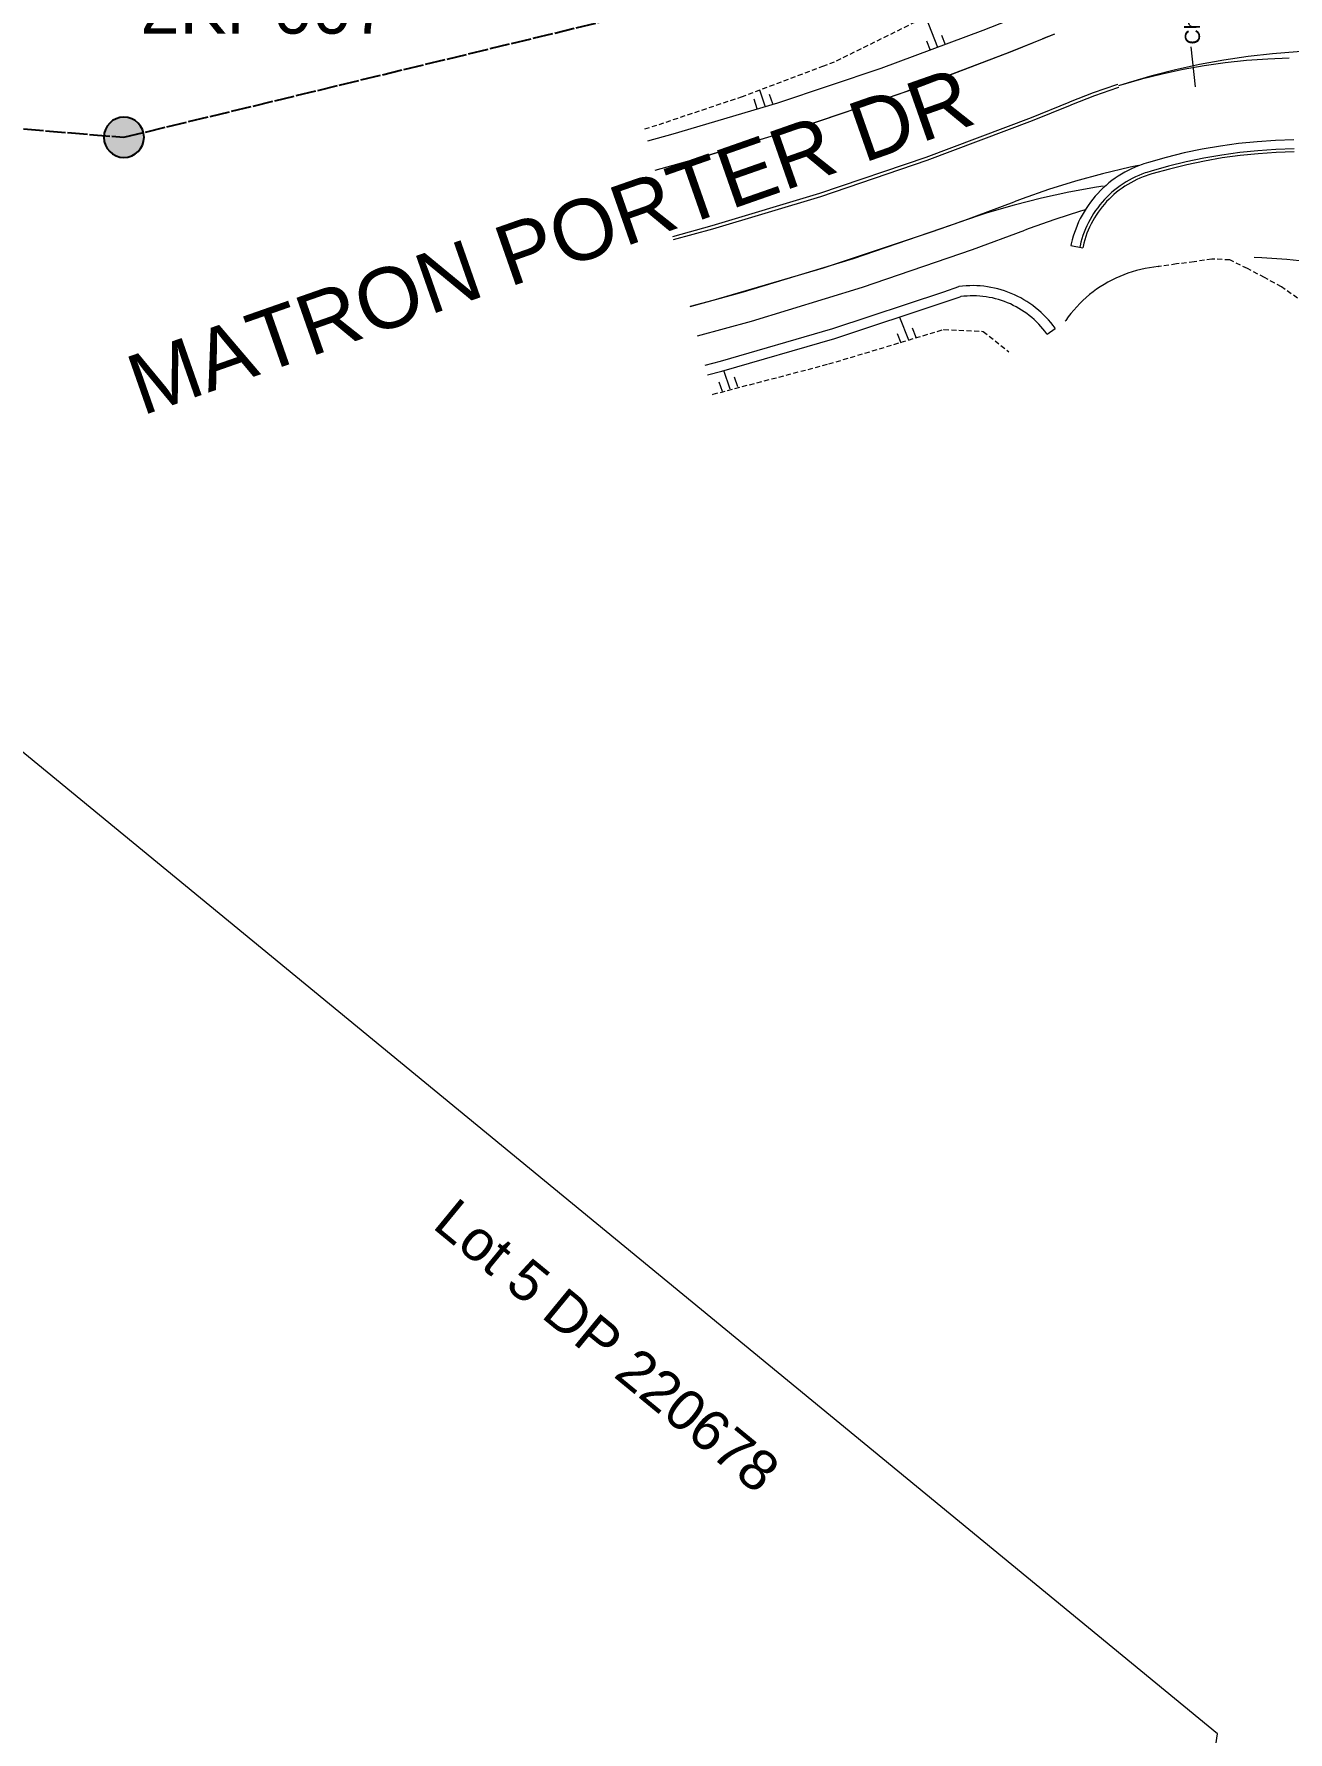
# Model space of a CAD drawing. Header units: metres. Extents: x 268878 to 269469, y 6087458 to 6088814.
# Drawn here: x 269058.4 to 269120.7, y 6087878.3 to 6087962.6 of the extents above; entities that cross this region are included whole.
import ezdxf
from ezdxf.enums import TextEntityAlignment as Align

# ---------------------------------------------------------------- set-up
doc = ezdxf.new("R2010")
doc.units = ezdxf.units.M
doc.linetypes.add('Cable Exist OH', pattern=[1, 1, 0])
doc.linetypes.add('DASHED2', pattern=[0.375, 0.25, -0.125])
doc.layers.get('0').update_dxf_attribs({"color": 6})
for name, color, linetype, lineweight in [('Cadastre Developer_SP_NEW', 2, 'Continuous', 5), ('Cadastre Land Parcels_SP_EXT', 9, 'Continuous', 5), ('Cadastre Roads_SP_EXT', 9, 'Continuous', 5)]:
    doc.layers.add(name, color=color, linetype=linetype, lineweight=lineweight)
for name, color, linetype in [('Mains_HV_MOD', 3, 'Continuous'), ('Mains_LV_EXT', 7, 'Continuous'), ('Mains_LV_MOD', 3, 'Continuous'), ('Notes_LV_MISC', 7, 'Continuous'), ('Notes_SP_MISC', 7, 'Continuous'), ('SupportsOH_SP_TR_HV_LV_SL_EXT', 7, 'Continuous')]:
    doc.layers.add(name, color=color, linetype=linetype)
doc.styles.add('AGI32-Arial', font='arial.ttf')
doc.styles.add('POLE_LABEL', font='arial.ttf')
doc.styles.get("Standard").update_dxf_attribs({"font": 'arial.ttf'})

# ---------------------------------------------------------------- blocks, each defined once
blk = doc.blocks.new('POLE_EXT')
blk.add_hatch(color=256).paths.add_polyline_path([(-1, 0, 1), (1, 0, 1)])
blk.add_lwpolyline([(-1, 0, 1), (1, 0, 1)], format="xyb", close=True)
for tag, height, flags, p in [('pNumber', 2.5, 8, (-17.84, 2.067)), ('OWNED_BY', 0.2, 9, (1.355, -0.4)), ('SPECIAL_USE', 0.2, 9, (1.355, -0.8)), ('PARENT', 0.2, 9, (1.355, -0.6)), ('cLV', 0.2, 9, (1.355, -1.4)), ('STATE', 0.2, 9, (1.355, -1)), ('hDepth', 0.2, 9, (1.355, -1.6)), ('USAGE', 0.2, 9, (1.355, -1.2)), ('cHV', 0.2, 9, (1.355, -2)), ('hDia', 0.2, 9, (1.355, -1.8)), ('LBRACKET', 0.2, 9, (1.355, -2.2)), ('LExisting', 0.2, 9, (1.355, -2.4)), ('LANTNUMBER', 0.2, 9, (1.355, -2.6)), ('cLinedev', 0.2, 9, (1.355, -3.4)), ('LOther', 0.2, 9, (1.355, -2.8)), ('LRemove', 0.2, 9, (1.355, -3)), ('LEGEND', 0.2, 9, (1.355, -3.2)), ('pExisting', 0.2, 9, (1.355, -3.8)), ('LOCATION', 0.2, 9, (1.355, -3.6)), ('PFNUMBER', 0.2, 9, (1.355, -4)), ('NEWPFNUMBER', 0.2, 9, (1.355, -4.2)), ('pFooting', 0.2, 9, (1.355, -4.4)), ('pNew', 0.2, 9, (1.355, -4.6)), ('pRelocate', 0.2, 9, (1.355, -5)), ('pRemove', 0.2, 9, (1.355, -5.2)), ('pReplace', 0.2, 9, (1.355, -5.4)), ('pStay', 0.2, 9, (1.355, -5.6)), ('pType', 0.2, 9, (1.355, -5.8)), ('cspan', 0.2, 9, (1.355, -6)), ('STREETNAME', 0.2, 9, (1.355, -6.2)), ('SUBURB', 0.2, 9, (1.355, -6.4)), ('NOTES', 0.2, 9, (1.355, -6.6)), ('MAINTAINED_BY', 0.2, 9, (1.355, -6.814)), ('OPERATED_BY', 0.2, 9, (1.355, -7.014))]:
    blk.add_attdef(tag, text='', height=height, dxfattribs=dict(flags=flags)).set_placement(p, align=Align.MIDDLE_LEFT)
at = {"style": 'POLE_LABEL'}
for tag, height, flags, p in [('ASSET_NUM', 2.5, 8, (2, 2)), ('STRUCTURE_PLANT_NUMBER', 0.2, 9, (1.355, 0.028)), ('STREET_CODE', 0.2, 9, (1.355, -0.2))]:
    blk.add_attdef(tag, text='', height=height, dxfattribs=dict(at, flags=flags)).set_placement(p, align=Align.MIDDLE_LEFT)
at = {"flags": 1}
blk.add_attdef('Z', (1.355, -7.328), '', height=0.2, dxfattribs=at)

msp = doc.modelspace()

# ---------------------------------------------------------------- linework, layer by layer
at = {"layer": 'Cadastre Developer_SP_NEW', "color": 251, "linetype": 'DASHED2', "lineweight": 0}
for p, q in [((269098.25657, 6087961.25829), (269105.16619, 6087964.67601)), ((269103.58385, 6087947.92231), (269105.53724, 6087947.82849)), ((269105.53724, 6087947.82849), (269106.81215, 6087946.81654))]:
    msp.add_line(p, q, dxfattribs=at)
at = {"layer": 'Cadastre Developer_SP_NEW', "color": 251, "linetype": 'Continuous', "lineweight": 0}
for p, q in [((269103.29187, 6087961.91389), (269102.686, 6087963.44923)), ((269102.91667, 6087961.77497), (269102.73309, 6087962.24017)), ((269103.66707, 6087962.05281), (269103.48349, 6087962.51801)), ((269108.77795, 6087962.47062), (269108.48549, 6087962.35128)), ((269109.07137, 6087962.58756), (269108.77795, 6087962.47062)), ((269094.70753, 6087959.00049), (269094.44185, 6087959.79825)), ((269095.08972, 6087959.11881), (269094.9317, 6087959.5933)), ((269094.32533, 6087958.88217), (269094.16731, 6087959.35666)), ((269109.88788, 6087952.09331), (269110.475, 6087951.96967)), ((269101.83952, 6087947.38526), (269101.39274, 6087948.51746)), ((269101.46432, 6087947.24634), (269101.28075, 6087947.71154)), ((269102.21472, 6087947.52417), (269102.03115, 6087947.98938)), ((269108.70712, 6087947.6836), (269109.11531, 6087947.97236)), ((269092.59422, 6087944.83856), (269092.4362, 6087945.31305)), ((269092.97642, 6087944.95688), (269092.66823, 6087945.88227)), ((269093.35861, 6087945.0752), (269093.20059, 6087945.54969))]:
    msp.add_line(p, q, dxfattribs=at)
for points in [[(269088.8909, 6087957.2919, 0), (269090.15541, 6087957.63657, 0), (269095.34316, 6087959.17219, 0), (269100.47415, 6087960.88792, 0), (269105.54214, 6087962.78168, 0), (269106.75963, 6087963.26696, 0)], [(269089.26182, 6087955.83837, 0), (269091.46593, 6087956.44617, 0), (269096.69442, 6087958.02826, 0), (269101.86451, 6087959.79184, 0), (269106.96991, 6087961.73479, 0), (269109.08599, 6087962.60067, 0)], [(269089.26182, 6087955.83837, 0), (269091.1532, 6087956.35782, 0), (269096.38496, 6087957.92904, 0), (269101.55871, 6087959.68189, 0), (269106.66812, 6087961.61424, 0), (269108.48575, 6087962.35138, 0)], [(269127.72345, 6087961.46861, 0), (269127.22043, 6087961.53079, 0), (269126.00466, 6087961.65069, 0), (269124.78544, 6087961.72809, 0), (269123.56427, 6087961.76289, 0), (269122.34262, 6087961.75506, 0), (269121.122, 6087961.70459, 0), (269119.90387, 6087961.61155, 0), (269118.68974, 6087961.47606, 0), (269117.48108, 6087961.29828, 0), (269116.27935, 6087961.07842, 0), (269115.08603, 6087960.81676, 0), (269113.90257, 6087960.51361, 0), (269112.73042, 6087960.16935, 0), (269112.24778, 6087960.01455, 0)], [(269120.7232, 6087961.38643, 0), (269119.66315, 6087961.34805, 0), (269118.60509, 6087961.2727, 0), (269117.55029, 6087961.16046, 0), (269116.50006, 6087961.01148, 0), (269115.45567, 6087960.82595, 0), (269114.41839, 6087960.60407, 0), (269113.38948, 6087960.34613, 0), (269112.3702, 6087960.05244, 0), (269112.24778, 6087960.01455, 0)], [(269112.22279, 6087960.09055, 0), (269112.15393, 6087960.06783, 0), (269110.99839, 6087959.66281, 0), (269109.8577, 6087959.21771, 0), (269109.79064, 6087959.19011, 0), (269107.91449, 6087958.42937, 0), (269102.69317, 6087956.45547, 0), (269097.40613, 6087954.66499, 0), (269092.05983, 6087953.06012, 0), (269090.10751, 6087952.52433, 0)], [(269112.27276, 6087959.93855, 0), (269112.20421, 6087959.91594, 0), (269111.05394, 6087959.51277, 0), (269109.91845, 6087959.0697, 0), (269109.8517, 6087959.04222, 0), (269107.97281, 6087958.28037, 0), (269102.74625, 6087956.30453, 0), (269097.45391, 6087954.51229, 0), (269092.10226, 6087952.90585, 0), (269090.14707, 6087952.36929, 0)], [(269120.95823, 6087957.33406, 0), (269120.04243, 6087957.30512, 0), (269119.12821, 6087957.24423, 0), (269118.21666, 6087957.15147, 0), (269117.30891, 6087957.02696, 0), (269116.40605, 6087956.87084, 0), (269115.5092, 6087956.6833, 0), (269114.61944, 6087956.46459, 0), (269113.73785, 6087956.21495, 0), (269113.51891, 6087956.14776, 0)], [(269120.96808, 6087956.88416, 0), (269120.06798, 6087956.85583, 0), (269119.16941, 6087956.79611, 0), (269118.27348, 6087956.70506, 0), (269117.38128, 6087956.5828, 0), (269116.49388, 6087956.42948, 0), (269115.61237, 6087956.24528, 0), (269114.73783, 6087956.03043, 0), (269113.87132, 6087955.78518, 0), (269113.65946, 6087955.72022, 0)], [(269113.24412, 6087956.06046, 0), (269112.82526, 6087955.97164, 0), (269111.4664, 6087955.65094, 0), (269110.11955, 6087955.28302, 0), (269108.78637, 6087954.86832, 0), (269107.46847, 6087954.40734, 0), (269107.06764, 6087954.25679, 0)], [(269113.51893, 6087956.14771, 0), (269113.43283, 6087956.11861, 0), (269113.25424, 6087956.05307, 0), (269113.07806, 6087955.98133, 0), (269112.90448, 6087955.9035, 0), (269112.73372, 6087955.81965, 0), (269112.566, 6087955.72989, 0), (269112.40151, 6087955.63434, 0), (269112.24045, 6087955.5331, 0), (269112.08302, 6087955.4263, 0), (269111.92942, 6087955.31408, 0), (269111.77983, 6087955.19656, 0), (269111.63443, 6087955.07389, 0), (269111.4934, 6087954.94623, 0), (269111.35692, 6087954.81372, 0), (269111.22514, 6087954.67652, 0), (269111.09822, 6087954.53482, 0), (269110.97633, 6087954.38876, 0), (269110.85962, 6087954.23855, 0), (269110.74821, 6087954.08435, 0), (269110.64226, 6087953.92636, 0), (269110.54188, 6087953.76476, 0), (269110.44721, 6087953.59976, 0), (269110.35835, 6087953.43156, 0), (269110.27541, 6087953.26036, 0), (269110.1985, 6087953.08637, 0), (269110.12771, 6087952.9098, 0), (269110.06312, 6087952.73087, 0), (269110.00482, 6087952.54979, 0), (269109.95288, 6087952.36679, 0), (269109.90735, 6087952.18209, 0), (269109.88788, 6087952.09331, 0)], [(269120.97136, 6087956.73419, 0), (269120.07649, 6087956.70607, 0), (269119.18315, 6087956.64673, 0), (269118.29242, 6087956.55625, 0), (269117.4054, 6087956.43475, 0), (269116.52315, 6087956.28236, 0), (269115.64676, 6087956.09927, 0), (269114.7773, 6087955.88571, 0), (269113.91582, 6087955.64193, 0), (269113.70631, 6087955.5777, 0)], [(269113.65946, 6087955.72022, 0), (269113.58047, 6087955.69352, 0), (269113.41663, 6087955.63339, 0), (269113.25499, 6087955.56758, 0), (269113.09574, 6087955.49617, 0), (269112.93909, 6087955.41924, 0), (269112.78521, 6087955.3369, 0), (269112.6343, 6087955.24923, 0), (269112.48654, 6087955.15635, 0), (269112.34212, 6087955.05838, 0), (269112.2012, 6087954.95542, 0), (269112.06396, 6087954.8476, 0), (269111.93056, 6087954.73506, 0), (269111.80118, 6087954.61794, 0), (269111.67596, 6087954.49637, 0), (269111.55506, 6087954.3705, 0), (269111.43863, 6087954.2405, 0), (269111.3268, 6087954.1065, 0), (269111.21972, 6087953.96869, 0), (269111.11752, 6087953.82722, 0), (269111.02031, 6087953.68228, 0), (269110.92822, 6087953.53403, 0), (269110.84137, 6087953.38265, 0), (269110.75984, 6087953.22834, 0), (269110.68376, 6087953.07127, 0), (269110.6132, 6087952.91165, 0), (269110.54825, 6087952.74966, 0), (269110.489, 6087952.5855, 0), (269110.43551, 6087952.41937, 0), (269110.38785, 6087952.25148, 0), (269110.34608, 6087952.08203, 0), (269110.32822, 6087952.00058, 0)], [(269113.70631, 6087955.57772, 0), (269113.62968, 6087955.55182, 0), (269113.47076, 6087955.49349, 0), (269113.31397, 6087955.42966, 0), (269113.1595, 6087955.36039, 0), (269113.00754, 6087955.28577, 0), (269112.85828, 6087955.2059, 0), (269112.7119, 6087955.12086, 0), (269112.56857, 6087955.03077, 0), (269112.42848, 6087954.93573, 0), (269112.29179, 6087954.83586, 0), (269112.15867, 6087954.73128, 0), (269112.02928, 6087954.62212, 0), (269111.90377, 6087954.50851, 0), (269111.78231, 6087954.39059, 0), (269111.66504, 6087954.2685, 0), (269111.5521, 6087954.14239, 0), (269111.44363, 6087954.01242, 0), (269111.33976, 6087953.87874, 0), (269111.24062, 6087953.74152, 0), (269111.14633, 6087953.60092, 0), (269111.057, 6087953.45711, 0), (269110.97275, 6087953.31028, 0), (269110.89368, 6087953.1606, 0), (269110.81987, 6087953.00824, 0), (269110.75143, 6087952.85341, 0), (269110.68843, 6087952.69628, 0), (269110.63095, 6087952.53704, 0), (269110.57907, 6087952.3759, 0), (269110.53284, 6087952.21305, 0), (269110.49233, 6087952.04868, 0), (269110.475, 6087951.96967, 0)], [(269111.48703, 6087955.04199, 0), (269111.16457, 6087954.99045, 0), (269109.79095, 6087954.74043, 0), (269108.42688, 6087954.44262, 0), (269107.07404, 6087954.09739, 0), (269105.73408, 6087953.70516, 0), (269104.40862, 6087953.2664, 0), (269104.10088, 6087953.15712, 0), (269103.00584, 6087952.76763, 0), (269097.58991, 6087950.96849, 0), (269092.11449, 6087949.35946, 0), (269090.99275, 6087949.05527, 0)], [(269090.99275, 6087949.05527, 0), (269093.63784, 6087949.78631, 0), (269099.09743, 6087951.44825, 0), (269104.4957, 6087953.29971, 0), (269107.06764, 6087954.25679, 0)], [(269110.60059, 6087953.86079, 0), (269110.37261, 6087953.79386, 0), (269109.09124, 6087953.38889, 0), (269107.82479, 6087952.93946, 0), (269107.60256, 6087952.85541, 0)], [(269091.36367, 6087947.60175, 0), (269094.04132, 6087948.34157, 0), (269099.55109, 6087950.01847, 0), (269104.99898, 6087951.88663, 0), (269107.60256, 6087952.85541, 0)], [(269125.94192, 6087950.54756, 0), (269125.5809, 6087950.63117, 0), (269124.35063, 6087950.88693, 0), (269123.11218, 6087951.09959, 0), (269121.86707, 6087951.26891, 0), (269120.6168, 6087951.39467, 0), (269119.36291, 6087951.47672, 0), (269118.99267, 6087951.49255, 0)], [(269091.73458, 6087946.14823, 0), (269092.48991, 6087946.35192, 0), (269098.07006, 6087947.97588, 0), (269103.59014, 6087949.79361, 0), (269104.32821, 6087950.05296, 0)], [(269091.85822, 6087945.66373, 0), (269092.57006, 6087945.85555, 0), (269098.16749, 6087947.48262, 0), (269103.70472, 6087949.30404, 0), (269104.40037, 6087949.54813, 0)], [(269109.11531, 6087947.97236, 0), (269109.10898, 6087947.98125, 0), (269109.00413, 6087948.1229, 0), (269108.89439, 6087948.26081, 0), (269108.77991, 6087948.39481, 0), (269108.66083, 6087948.52472, 0), (269108.53728, 6087948.65041, 0), (269108.40942, 6087948.7717, 0), (269108.27741, 6087948.88846, 0), (269108.1414, 6087949.00054, 0), (269108.00157, 6087949.10781, 0), (269107.85807, 6087949.21013, 0), (269107.71109, 6087949.30738, 0), (269107.56081, 6087949.39944, 0), (269107.4074, 6087949.4862, 0), (269107.25107, 6087949.56755, 0), (269107.09198, 6087949.6434, 0), (269106.93035, 6087949.71365, 0), (269106.76636, 6087949.77822, 0), (269106.60022, 6087949.83702, 0), (269106.43213, 6087949.88999, 0), (269106.2623, 6087949.93706, 0), (269106.09092, 6087949.97818, 0), (269105.91821, 6087950.01329, 0), (269105.74439, 6087950.04235, 0), (269105.56965, 6087950.06533, 0), (269105.39422, 6087950.08219, 0), (269105.21831, 6087950.09292, 0), (269105.04213, 6087950.09751, 0), (269104.8659, 6087950.09594, 0), (269104.68983, 6087950.08823, 0), (269104.51413, 6087950.07437, 0), (269104.33903, 6087950.05439, 0), (269104.32821, 6087950.05296, 0)], [(269108.70712, 6087947.6836, 0), (269108.69274, 6087947.70381, 0), (269108.5988, 6087947.83034, 0), (269108.50051, 6087947.95351, 0), (269108.39797, 6087948.07318, 0), (269108.29132, 6087948.1892, 0), (269108.18069, 6087948.30142, 0), (269108.06621, 6087948.40972, 0), (269107.94802, 6087948.51395, 0), (269107.82626, 6087948.614, 0), (269107.70108, 6087948.70973, 0), (269107.57265, 6087948.80104, 0), (269107.4411, 6087948.88781, 0), (269107.3066, 6087948.96994, 0), (269107.16932, 6087949.04732, 0), (269107.02942, 6087949.11987, 0), (269106.88708, 6087949.18749, 0), (269106.74246, 6087949.2501, 0), (269106.59575, 6087949.30762, 0), (269106.44712, 6087949.35999, 0), (269106.29675, 6087949.40714, 0), (269106.14483, 6087949.44901, 0), (269105.99154, 6087949.48556, 0), (269105.83706, 6087949.51673, 0), (269105.68159, 6087949.54249, 0), (269105.52532, 6087949.56282, 0), (269105.36844, 6087949.57767, 0), (269105.21113, 6087949.58704, 0), (269105.05359, 6087949.59092, 0), (269104.89601, 6087949.58929, 0), (269104.73858, 6087949.58217, 0), (269104.5815, 6087949.56956, 0), (269104.42495, 6087949.55147, 0), (269104.40037, 6087949.54813, 0)]]:
    msp.add_polyline3d(points, dxfattribs=at)
at = {"layer": 'Cadastre Developer_SP_NEW', "color": 251, "linetype": 'DASHED2', "lineweight": 0}
for points in [[(269088.74095, 6087957.87952, 0), (269089.44516, 6087958.0999, 0), (269093.53329, 6087959.47164, 0), (269097.57107, 6087960.98522, 0), (269098.25657, 6087961.25829, 0)], [(269114.25272, 6087951.04663, 0), (269114.22123, 6087951.04382, 0), (269114.00315, 6087951.01998, 0), (269113.78603, 6087950.98854, 0), (269113.57014, 6087950.94953, 0), (269113.35575, 6087950.90302, 0), (269113.14311, 6087950.84906, 0), (269112.93248, 6087950.7877, 0), (269112.72412, 6087950.71904, 0), (269112.51828, 6087950.64314, 0), (269112.31522, 6087950.5601, 0), (269112.11518, 6087950.47003, 0), (269111.91841, 6087950.37304, 0), (269111.72514, 6087950.26923, 0), (269111.53561, 6087950.15874, 0), (269111.35005, 6087950.04171, 0), (269111.16869, 6087949.91827, 0), (269110.99175, 6087949.78858, 0), (269110.81944, 6087949.65279, 0), (269110.65198, 6087949.51107, 0), (269110.48956, 6087949.36359, 0), (269110.33239, 6087949.21053, 0), (269110.18066, 6087949.05208, 0), (269110.03455, 6087948.88844, 0), (269109.89424, 6087948.71979, 0), (269109.7599, 6087948.54635, 0), (269109.63169, 6087948.36832, 0), (269109.61373, 6087948.34231, 0)], [(269121.14129, 6087949.48302, 0), (269120.33756, 6087950.03158, 0), (269120.0075, 6087950.22192, 0), (269119.50544, 6087950.49751, 0), (269118.65196, 6087950.94462, 0), (269117.77753, 6087951.37516, 0), (269116.89003, 6087951.41975, 0), (269116.0078, 6087951.28048, 0), (269115.12823, 6087951.17308, 0), (269114.25272, 6087951.04663, 0), (269114.20249, 6087951.03885, 0)], [(269092.1039, 6087944.70096, 0), (269092.12736, 6087944.70667, 0), (269097.8721, 6087946.21104, 0), (269103.56084, 6087947.91498, 0), (269103.58385, 6087947.92231, 0)]]:
    msp.add_polyline3d(points, dxfattribs=at)
at = {"layer": 'Mains_HV_MOD', "linetype": 'Cable Exist OH'}
msp.add_lwpolyline([(269030.48796, 6087960.162), (269062.88501, 6087957.46298), (269119.48118, 6087971.16313), (269154.8624, 6087994.27626), (269154.8624, 6087994.27626)], dxfattribs=at)
at = {"layer": 'Mains_LV_EXT', "linetype": 'Cable Exist OH'}
msp.add_lwpolyline([(269030.48796, 6087960.162), (269062.88501, 6087957.46298)], dxfattribs=at)
at = {"layer": 'Mains_LV_MOD', "linetype": 'Cable Exist OH'}
msp.add_lwpolyline([(269062.88501, 6087957.46298), (269119.48118, 6087971.16313)], dxfattribs=at)
at = {"layer": 'Notes_SP_MISC', "color": 251, "linetype": 'Continuous', "lineweight": 0}
msp.add_line((269116.08193, 6087959.97278), (269115.85971, 6087961.9604), dxfattribs=at)

# ---------------------------------------------------------------- block references
at = {"layer": 'SupportsOH_SP_TR_HV_LV_SL_EXT'}
ref = msp.add_blockref('POLE_EXT', (269062.88498, 6087957.463), dxfattribs=at)
ref.add_attrib('ASSET_NUM', '2KP007', dxfattribs={"layer": '0', "height": 2.5, "style": 'POLE_LABEL'}).set_placement((269063.70347, 6087961.85496), align=Align.BOTTOM_LEFT)

# ---------------------------------------------------------------- texts
at = {"layer": 'Cadastre Developer_SP_NEW', "color": 251, "linetype": 'Continuous', "lineweight": 0, "insert": (269079.40373, 6087904.91042), "char_height": 2, "attachment_point": 1, "rotation": 320.6, "style": 'AGI32-Arial'}
msp.add_mtext('Lot 5 DP 220678', dxfattribs=at)
at = {"layer": 'Cadastre Roads_SP_EXT'}
msp.add_text('MATRON PORTER DR', height=3, rotation=19.31, dxfattribs=at).set_placement((269063.7724, 6087943.62725))
at = {"layer": 'Notes_SP_MISC', "color": 251, "linetype": 'Continuous', "lineweight": 0, "insert": (269115.55348, 6087962.05916), "char_height": 0.75, "attachment_point": 1, "rotation": 90.7801137, "style": 'AGI32-Arial'}
msp.add_mtext('Ch 40.0', dxfattribs=at)

# ---------------------------------------------------------------- wipeouts: each hides what was drawn before it
at = {"color": 2, "linetype": 'Continuous'}
msp.add_wipeout([(269053.90361, 6087940.07846), (269052.52394, 6087917.20741), (269086.62168, 6087916.81308), (269084.45362, 6087939.28981)], dxfattribs=at).dxf.layer = 'Notes_LV_MISC'

# ---------------------------------------------------------------- next in the draw order: linework, layer by layer
at = {"layer": 'Cadastre Land Parcels_SP_EXT', "linetype": 'Continuous'}
msp.add_lwpolyline([(269117.16584, 6087878.21272), (269052.19678, 6087931.58465), (268938.06102, 6087952.68198), (268919.79799, 6087824.38203), (268905.00201, 6087716.37103), (268904.82499, 6087715.07201), (268901.52303, 6087691.54497), (268877.85802, 6087522.88496), (269058.61905, 6087492.04243), (269058.61905, 6087492.04243), (269117.16584, 6087878.21272)], close=True, dxfattribs=at)

doc.saveas('drawing.dxf')
